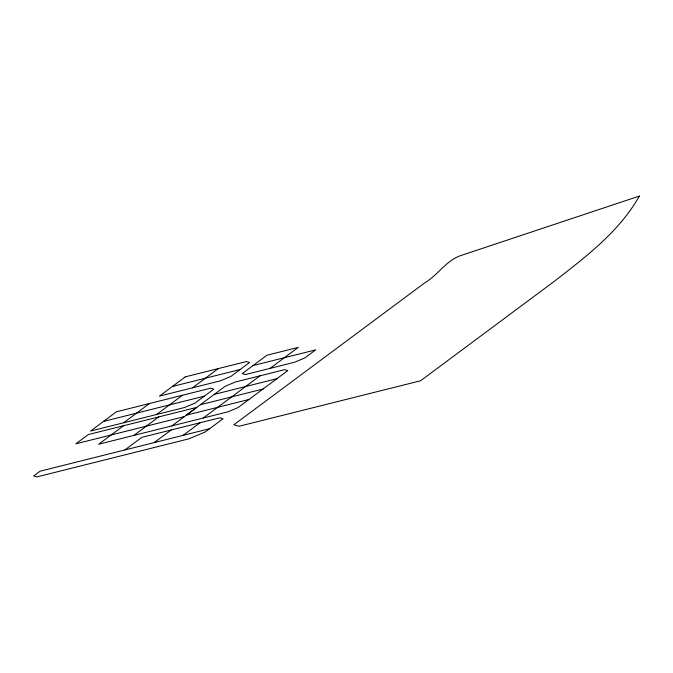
<?xml version="1.0" encoding="UTF-8"?>
<svg xmlns="http://www.w3.org/2000/svg" width="673" height="673" viewBox="0 0 673 673"><rect width="100%" height="100%" fill="white"/><g stroke="black" fill="none" stroke-linecap="round" stroke-linejoin="round"><path stroke-width="1.01" d="M192.436 387.841L218.288 368.602M156.59 414.501L182.484 395.244M158.752 416.907L133.885 435.414M123.538 425.731L98.645 444.247L227.836 411.859L238.091 407.56L287.817 370.587L284.595 369.662L235.449 381.978L225.186 386.277L171.893 425.883M253.056 365.557L242.196 373.633L245.426 374.558L294.564 362.242L304.827 357.943L315.679 349.867L253.056 365.557L266.962 355.235L298.274 347.386L269.999 368.4M260.014 375.82L203.238 418.026M209.648 428.701L205.29 431.94L188.886 438.83L36.88 476.921L33.65 475.996L40.069 471.209L209.648 428.701L223.083 418.724L219.852 417.798L141.835 437.349L124.875 449.959M149.515 403.506L116.437 411.8L90.519 431.065L184.629 407.476L194.884 403.169L213.762 389.145L210.531 388.22L149.515 403.506L123.588 422.779M154.235 442.59L171.203 429.988M183.048 435.372L200.024 422.77M172.364 386.487L240.194 369.494M103.474 421.433L204.314 396.161M214.3 394.361L276.94 378.672M200.352 404.734L263 389.036M248.943 399.493L186.286 415.191L196.81 407.375L88.323 434.565L75.872 443.818L184.36 416.621M639.35 196.079C619.295 231.655 585.729 256.926 554.03 281.541L420.591 380.775L239.016 426.27L233.876 424.781L424.671 282.921C437.484 275.383 445.551 261.486 459.499 256.009L639.35 196.079M185.311 376.863L159.425 396.111L220.508 380.809L230.772 376.501L249.616 362.495L246.419 361.561L185.311 376.863"/></g></svg>
